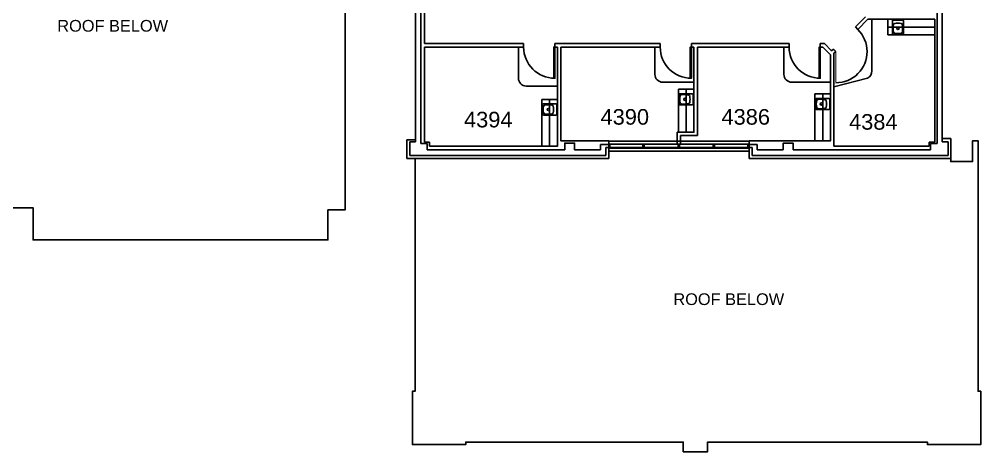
# Model space of a CAD drawing. Header units: inches. Extents: x -1050 to 5570, y -48 to 4302.
# Drawn here: x 4091 to 5570, y 173 to 839 of the extents above; entities that cross this region are included whole.
import ezdxf

# ---------------------------------------------------------------- set-up
doc = ezdxf.new("R2010")
doc.units = ezdxf.units.IN
doc.header["$LTSCALE"] = 98
doc.header["$MEASUREMENT"] = 0
doc.layers.get('0').update_dxf_attribs({"linetype": 'CONTINUOUS'})
for name, color, linetype in [('A-ANNO-ROOM', 4, 'CONTINUOUS'), ('A-ANNO-TEXT', 4, 'CONTINUOUS'), ('A-DOOR', 2, 'CONTINUOUS'), ('A-FLOR-CASE', 3, 'CONTINUOUS'), ('A-FLOR-PFIX', 2, 'CONTINUOUS'), ('A-GLAZ', 2, 'CONTINUOUS'), ('A-GLAZ-SILL', 1, 'CONTINUOUS'), ('A-ROOF-LEVL-THIN', 1, 'CONTINUOUS'), ('A-WALL-FULL', 6, 'CONTINUOUS'), ('X-CLNG-TRAK', 3, 'CONTINUOUS')]:
    doc.layers.add(name, color=color, linetype=linetype)
doc.styles.add('Arial', font='arial.ttf')

# ---------------------------------------------------------------- blocks, each defined once
blk = doc.blocks.new('DOOR-N')
at = {"const_width": 0.0278}
blk.add_lwpolyline([(1, 0), (1, 1)], dxfattribs=at)
blk.add_arc((1, 0), 1, 90, 180)
blk = doc.blocks.new('LAV-CTR2')
for p, q in [((-8.5, 2.5), (-8.5, 21.5)), ((-7, 23), (7, 23)), ((8.5, 21.5), (8.5, 2.5)), ((7, 1), (-7, 1))]:
    blk.add_line(p, q)
blk.add_circle((0, 10.1), 1.75)
for centre, radius, start, end in [((-7, 21.5), 1.5, 90, 180), ((21.8, 9.5), 29.1, 167.3181, 189.8088), ((-4.7, 15.5), 2, 97.5232, 168.3588), ((0, -2.5), 20.6, 76.0762, 103.9238), ((4.7, 15.5), 2, 11.6412, 82.4768), ((-21.8, 9.5), 29.1, 350.1908, 12.6807), ((7, 21.5), 1.5, 0, 90), ((-7, 2.5), 1.5, 180, 270), ((-5, 4.9), 2, 189.0062, 260.5095), ((0, 20.2), 18.1, 252.9776, 287.0276), ((5, 4.9), 2, 279.4934, 350.9946), ((7, 2.5), 1.5, 270, 0)]:
    blk.add_arc(centre, radius, start, end)
blk = doc.blocks.new('*U81')
for p, q in [((0, 0), (0, 0)), ((48, 0), (48, 0))]:
    blk.add_line(p, q)
blk.add_lwpolyline([(0, 0), (0, 48), (1.75, 48), (1.75, 0)], close=True)
blk.add_arc((0, 0), 48, 0, 90)

msp = doc.modelspace()

# ---------------------------------------------------------------- linework, layer by layer
at = {"layer": 'A-DOOR'}
msp.add_arc((5346.7, 788.9), 48, 0.0575, 45.4373, dxfattribs=at)
at = {"layer": 'A-FLOR-CASE'}
for p, q in [((5426.7, 826.7), (5498.7, 826.7)), ((5116.5, 730.9), (5116.5, 664.9)), ((4906.5, 715.2), (4906.5, 643.2)), ((5326.5, 723.7), (5326.5, 651.7))]:
    msp.add_line(p, q, dxfattribs=at)
for points in [[(5426.7, 814.7), (5498.7, 814.7), (5498.7, 838.7), (5426.7, 838.7)], [(5104.5, 730.9), (5104.5, 664.9), (5128.5, 664.9), (5128.5, 730.9)], [(4894.5, 715.2), (4894.5, 643.2), (4918.5, 643.2), (4918.5, 715.2)], [(5314.5, 723.7), (5314.5, 651.7), (5338.5, 651.7), (5338.5, 723.7)]]:
    msp.add_lwpolyline(points, close=True, dxfattribs=at)
at = {"layer": 'A-GLAZ'}
for p, q in [((4999.3, 646.4), (4999.3, 640.4)), ((5050, 641.5), (4999.3, 641.5)), ((5052, 646.4), (5052, 640.4)), ((5104.1, 641.5), (5052, 641.5)), ((5102.7, 646.4), (5107.9, 646.4)), ((5106.1, 646.4), (5106.1, 640.4)), ((5158.2, 641.5), (5106.1, 641.5)), ((5160.2, 646.4), (5160.2, 640.4)), ((5211.3, 641.5), (5160.2, 641.5)), ((5213.3, 646.4), (5213.3, 640.4))]:
    msp.add_line(p, q, dxfattribs=at)
for points in [[(5213.3, 646.4), (4997.3, 646.4), (4997.3, 640.4), (5213.3, 640.4)], [(5050, 640.4), (5050, 646.4)], [(5104.1, 640.4), (5104.1, 646.4)], [(5158.2, 640.4), (5158.2, 646.4)], [(5211.3, 640.4), (5211.3, 646.4)]]:
    msp.add_lwpolyline(points, dxfattribs=at)
at = {"layer": 'A-GLAZ-SILL'}
msp.add_line((4997.3, 651.2), (5213.3, 651.2), dxfattribs=at)
at = {"layer": 'A-ROOF-LEVL-THIN'}
for points in [[(3427, 623.2), (3520, 623.2), (3520, 545.7), (3546.5, 545.7), (3546.5, 548.7), (4112, 548.7), (4112, 499.2), (4565.5, 499.2), (4565.5, 545.2), (4592, 545.2), (4592, 1016.2)], [(4699.5, 622.7), (4699.5, 266.2), (4695.5, 266.2), (4695.5, 184.2), (4777.5, 184.2), (4777.5, 188.2), (5112, 188.2), (5112, 173.2), (5149.5, 173.2), (5149.5, 188.2), (5487.5, 188.2), (5487.5, 184.2), (5569.5, 184.2), (5569.5, 266.2), (5565.5, 266.2), (5565.5, 651.7), (5557, 651.7), (5557, 619.7), (5523.5, 619.7), (5523.5, 624.2)]]:
    msp.add_lwpolyline(points, dxfattribs=at)
at = {"layer": 'A-WALL-FULL'}
for p, q in [((5510.3, 650.2), (5510.3, 2518.2)), ((4700.3, 650.2), (4700.3, 1263)), ((4708.3, 647.7), (4708.3, 901.7)), ((4713.8, 897.2), (4713.8, 801.2)), ((5502.3, 647.7), (5502.3, 901.7)), ((5376.9, 826.8), (5392.4, 842.4)), ((5380.6, 823.1), (5396.1, 838.7)), ((5396.1, 838.7), (5498.7, 838.7)), ((5498.7, 838.7), (5498.7, 649.7)), ((5376.9, 826.8), (5380.6, 823.1)), ((4713.8, 801.2), (4866.5, 801.2)), ((4866.5, 801.2), (4866.5, 795.9)), ((5076.5, 801.2), (4914.5, 801.2)), ((4914.5, 801.2), (4914.5, 795.9)), ((5076.5, 801.2), (5076.5, 795.9)), ((5274.8, 801.2), (5124.5, 801.2)), ((5124.5, 801.2), (5124.5, 795.9)), ((5274.8, 801.2), (5274.8, 795.9)), ((5329, 801.2), (5322.8, 801.2)), ((5322.8, 801.2), (5322.8, 795.9)), ((5340.1, 790.1), (5329, 801.2)), ((4866.5, 795.9), (4713.8, 795.9)), ((4713.8, 795.9), (4713.8, 649.7)), ((4918.5, 795.9), (4914.5, 795.9)), ((4918.5, 643.2), (4918.5, 795.9)), ((5076.5, 795.9), (4923.8, 795.9)), ((4923.8, 651.7), (4923.8, 795.9)), ((5128.5, 795.9), (5124.5, 795.9)), ((5128.5, 664.9), (5128.5, 795.9)), ((5274.8, 795.9), (5133.8, 795.9)), ((5133.8, 659.7), (5133.8, 795.9)), ((5326.8, 795.9), (5322.8, 795.9)), ((5338.5, 784.2), (5326.8, 795.9)), ((5338.5, 651.7), (5338.5, 784.2)), ((5342.9, 792.9), (5340.1, 790.1)), ((5342.9, 792.9), (5346.6, 789.2)), ((5346.6, 789.2), (5343.8, 786.4)), ((5343.8, 643.2), (5343.8, 786.4)), ((4687, 653.2), (4687, 624.2)), ((4700.3, 653.2), (4687, 653.2)), ((4923.8, 651.7), (4997.3, 651.7)), ((4997.3, 651.7), (4997.3, 624.2)), ((5102.7, 664.9), (5128.5, 664.9)), ((5102.7, 646.4), (5102.7, 664.9)), ((5107.9, 646.4), (5107.9, 659.7)), ((5107.9, 659.7), (5133.8, 659.7)), ((5213.3, 651.7), (5338.5, 651.7)), ((5213.3, 624.2), (5213.3, 651.7)), ((5510.3, 655.2), (5523.5, 655.2)), ((5523.5, 655.2), (5523.5, 624.2)), ((4691.3, 650.2), (4691.3, 629.2)), ((4691.3, 650.2), (4700.3, 650.2)), ((4708.3, 647.7), (4718.3, 647.7)), ((4713.8, 649.7), (4721.8, 649.7)), ((4718.3, 647.7), (4718.3, 637.7)), ((4718.3, 637.7), (4929.8, 637.7)), ((4721.8, 649.7), (4721.8, 643.2)), ((4721.8, 643.2), (4918.5, 643.2)), ((4944.8, 637.7), (4984.8, 637.7)), ((4984.8, 637.7), (4984.8, 646.2)), ((4984.8, 646.2), (4997.3, 646.2)), ((4992.8, 641.2), (4997.3, 641.2)), ((4992.8, 629.2), (4992.8, 641.2)), ((5225.8, 646.2), (5213.3, 646.2)), ((5217.8, 641.2), (5213.3, 641.2)), ((5217.8, 629.2), (5217.8, 641.2)), ((5225.8, 637.7), (5225.8, 646.2)), ((5265.8, 637.7), (5225.8, 637.7)), ((5280.8, 637.7), (5492.3, 637.7)), ((5343.8, 643.2), (5490.3, 643.2)), ((5490.3, 643.2), (5490.3, 649.7)), ((5498.7, 649.7), (5490.3, 649.7)), ((5492.3, 647.7), (5492.3, 637.7)), ((5502.3, 647.7), (5492.3, 647.7)), ((5519.3, 650.2), (5510.3, 650.2)), ((5519.3, 650.2), (5519.3, 629.2)), ((4687, 624.2), (4997.3, 624.2)), ((4691.3, 629.2), (4992.8, 629.2)), ((4997.3, 635.8), (5213.3, 635.8)), ((5213.3, 624.2), (5523.5, 624.2)), ((5519.3, 629.2), (5217.8, 629.2))]:
    msp.add_line(p, q, dxfattribs=at)
for points in [[(4929.8, 637.7), (4929.8, 648.2), (4944.8, 648.2), (4944.8, 637.7)], [(5265.8, 637.7), (5265.8, 648.2), (5280.8, 648.2), (5280.8, 637.7)]]:
    msp.add_lwpolyline(points, dxfattribs=at)
at = {"layer": 'X-CLNG-TRAK'}
msp.add_line((5343.8, 734.5), (5395.5, 748.3), dxfattribs=at)
for points in [[(5395.5, 748.3, 0.284749), (5402.1, 759.1), (5402.1, 838.7)], [(4858.5, 795.9), (4858.5, 747.9, 0.414214), (4870.5, 735.9), (4918.5, 735.9)], [(5068.5, 795.9), (5068.5, 753.9, 0.414214), (5080.5, 741.9), (5128.5, 741.9)], [(5266.8, 795.9), (5266.8, 753.9, 0.414214), (5278.8, 741.9), (5338.5, 741.9)]]:
    msp.add_lwpolyline(points, format="xyb", dxfattribs=at)

# ---------------------------------------------------------------- block references
at = {"layer": 'A-DOOR', "rotation": 180}
for p in [(4914.5, 795.9), (5124.5, 795.9), (5322.8, 795.9)]:
    msp.add_blockref('*U81', p, dxfattribs=at)
at = {"layer": 'A-DOOR', "xscale": 48.00000000000124, "yscale": 48.00000000000124, "zscale": 48.00000000000124, "rotation": 180.0575353382611}
msp.add_blockref('DOOR-N', (5394.7, 789), dxfattribs=at)
at = {"layer": 'A-FLOR-PFIX'}
msp.add_blockref('LAV-CTR2', (5442.1, 814.5), dxfattribs=at)
at = {"layer": 'A-FLOR-PFIX', "rotation": 270}
for p in [(5104.4, 715.5), (5314.4, 708.3), (4894.4, 699.8)]:
    msp.add_blockref('LAV-CTR2', p, dxfattribs=at)

# ---------------------------------------------------------------- texts
at = {"layer": 'A-ANNO-ROOM', "style": 'Arial'}
for s, p in [('4394', (4774.8, 672.3)), ('4390', (4984.8, 676.5)), ('4386', (5170.8, 676.5)), ('4384', (5367, 668.8))]:
    msp.add_text(s, height=24, dxfattribs=at).set_placement(p)
at = {"layer": 'A-ANNO-TEXT', "char_height": 18, "attachment_point": 3, "style": 'Arial'}
for insert in [(4319.7, 837.6), (5267.2, 417)]:
    msp.add_mtext('ROOF BELOW', dxfattribs=dict(at, insert=insert))

doc.saveas('drawing.dxf')
